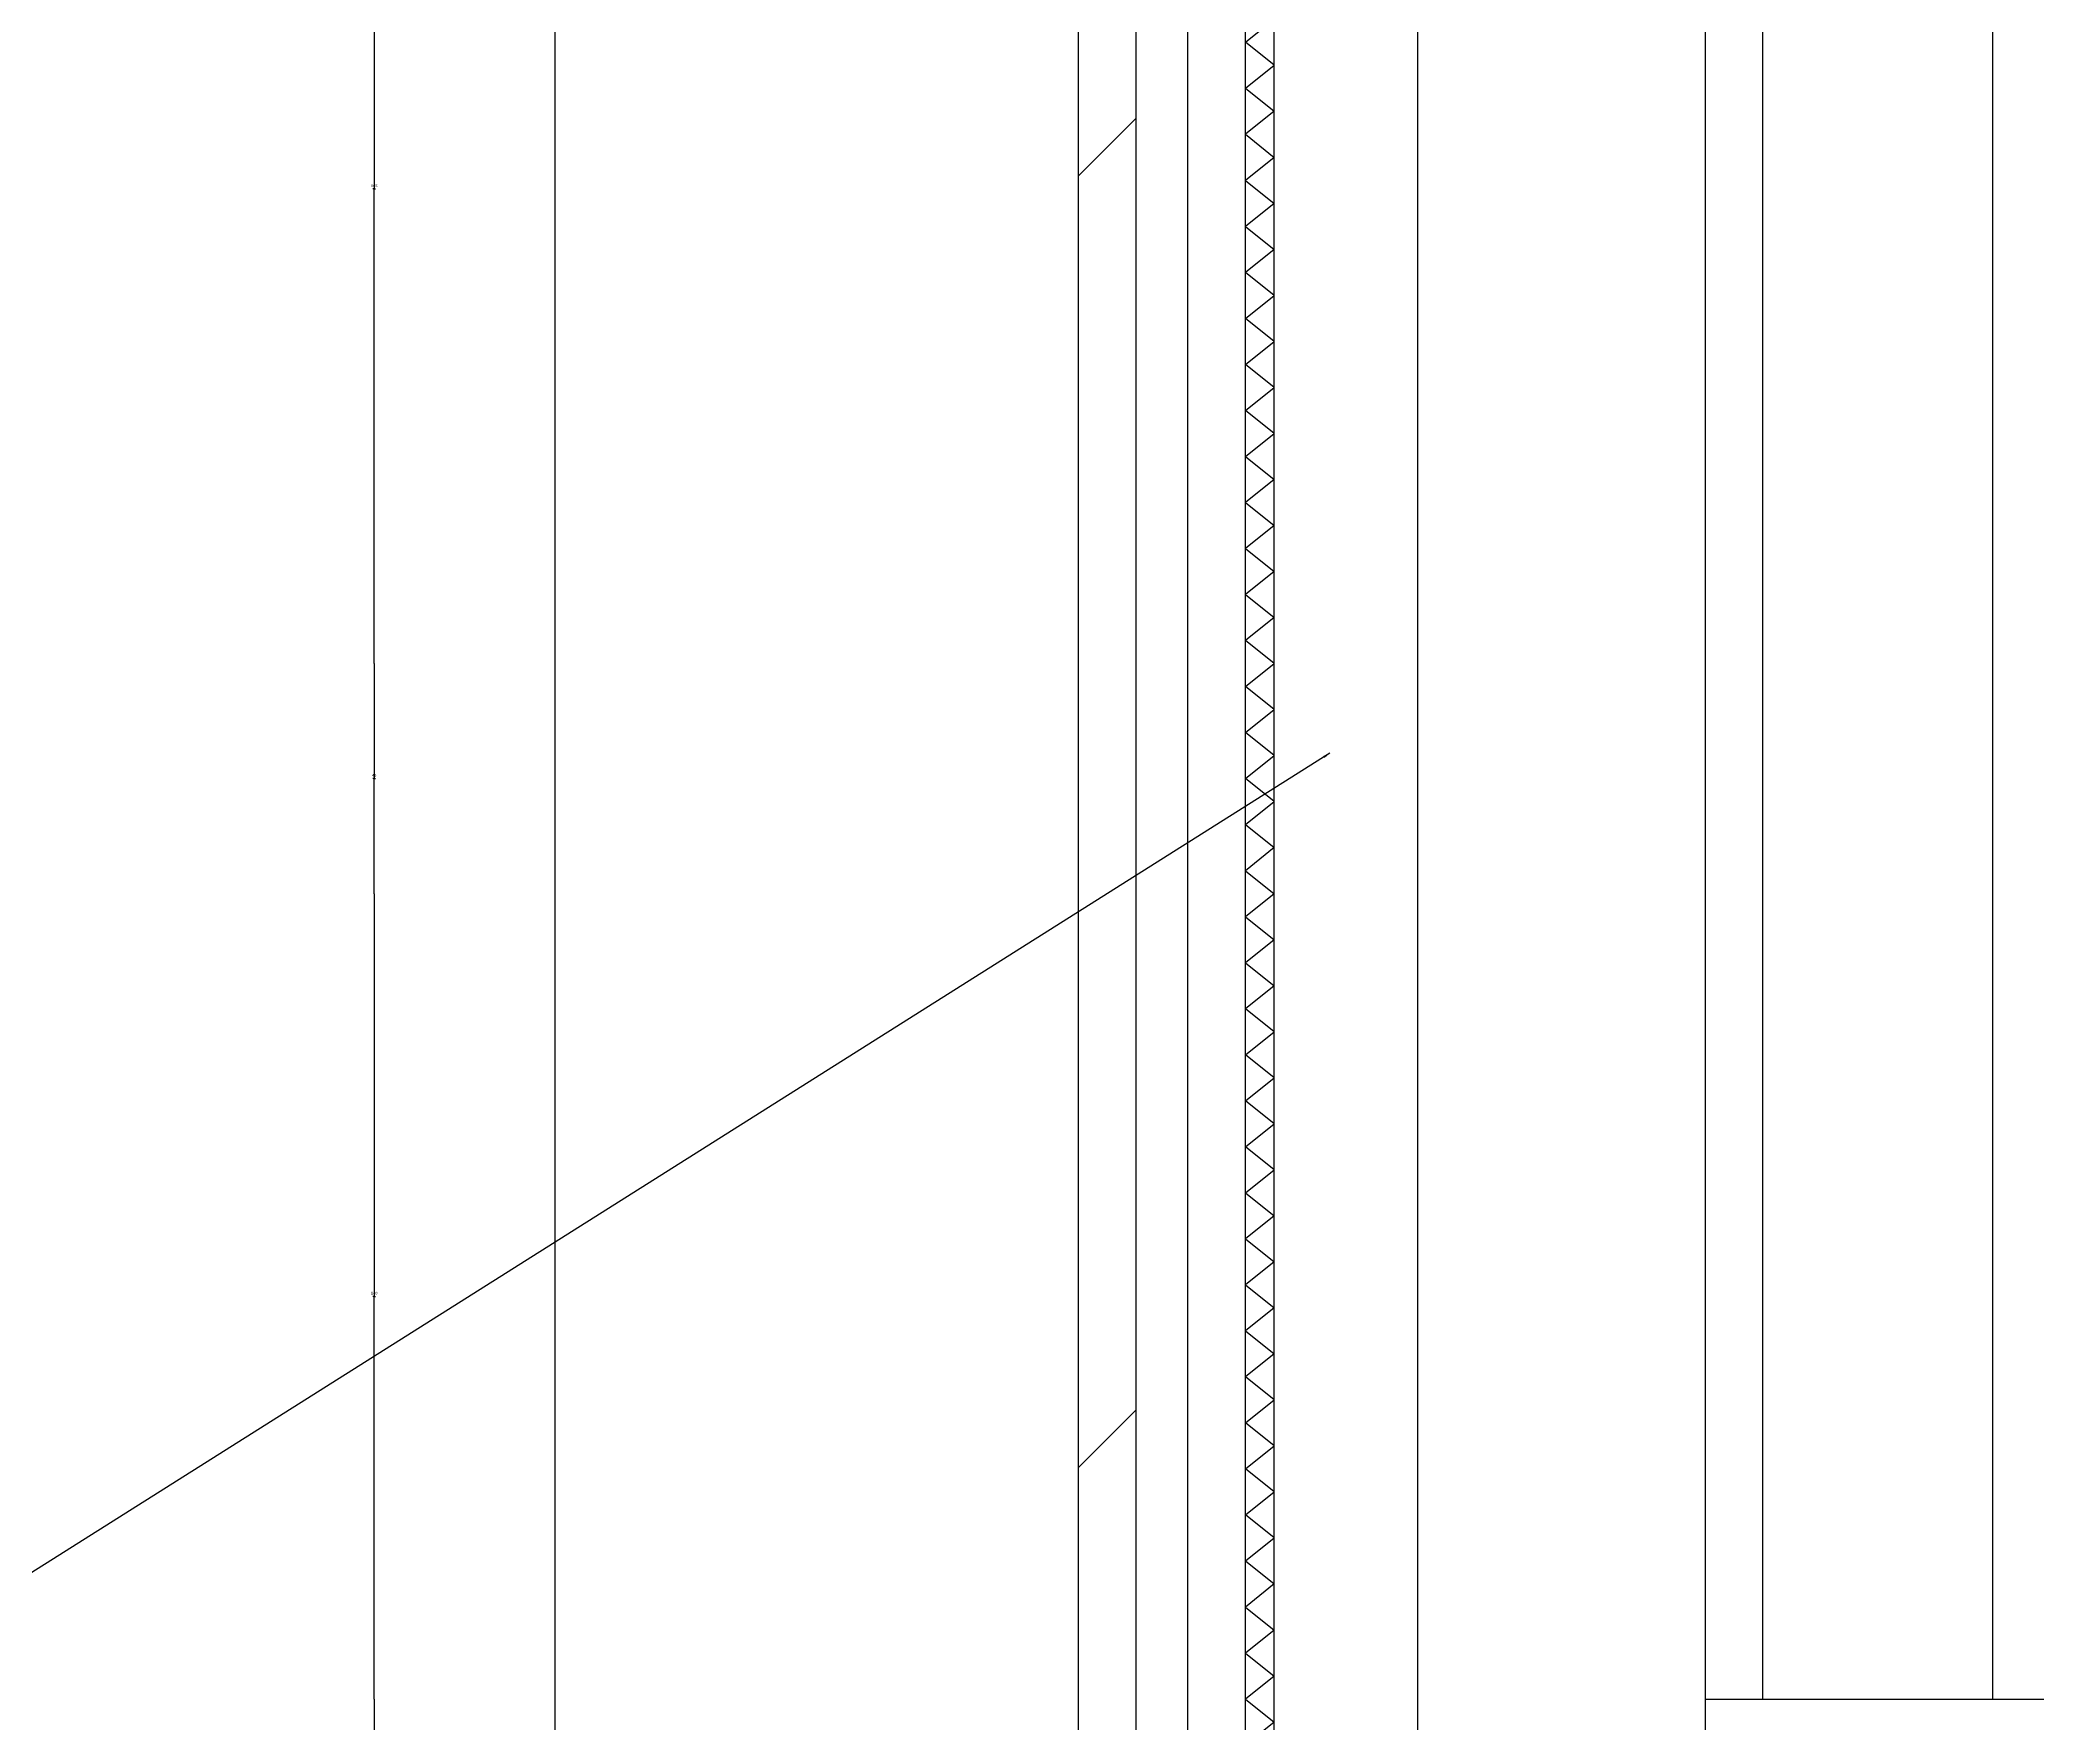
# Model space of a CAD drawing. Header units: metres. Extents: x 53 to 5323, y 88 to 7028.
# Drawn here: x 3515 to 4209, y 2441 to 3026 of the extents above; entities that cross this region are included whole.
import ezdxf

# ---------------------------------------------------------------- set-up
doc = ezdxf.new("R2010")
doc.units = ezdxf.units.M
for name, color, linetype in [('3', 3, 'Continuous'), ('4', 4, 'Continuous'), ('7', 7, 'Continuous'), ('BH', 3, 'Continuous'), ('DIM', 3, 'Continuous')]:
    doc.layers.add(name, color=color, linetype=linetype)
doc.dimstyles.get("Standard").update_dxf_attribs({"dimtxt": 2.5, "dimasz": 2.5, "dimexe": 1.25, "dimexo": 0.625, "dimtad": 1, "dimcen": 2.5, "dimazin": 3, "dimtfac": 1, "dimtmove": 0, "dimatfit": 3})

# ---------------------------------------------------------------- blocks, each defined once
blk = doc.blocks.new('BH2')
at = {"layer": 'BH'}
blk.add_lwpolyline([(0, 32), (5, 28), (0, 24), (5, 20), (0, 16), (5, 12), (0, 8), (5, 4), (0, 0)], dxfattribs=at)
blk = doc.blocks.new('*D52')
for p, q in [((3631.5, 2728.89), (3631.5, 2588.89)), ((3631.25, 2588.89), (3631, 2588.89)), ((3631.5, 2448.89), (3631.5, 2588.89)), ((3631.5, 2588.89), (3631.5, 2588.89)), ((3631.75, 2588.89), (3632, 2588.89))]:
    blk.add_line(p, q)
at = {"layer": 'Defpoints'}
for p in [(3631.5, 2728.89), (3631.5, 2588.89), (3631.5, 2448.89)]:
    blk.add_point(p, dxfattribs=at)
at = {"layer": 'DIM', "insert": (3631.5, 2590.015), "char_height": 1, "attachment_point": 5}
blk.add_mtext('140', dxfattribs=at)
blk = doc.blocks.new('*D53')
for p, q in [((3631.5, 2448.89), (3631.5, 2408.89)), ((3631.25, 2408.89), (3631, 2408.89)), ((3631.5, 2368.89), (3631.5, 2408.89)), ((3631.5, 2408.89), (3631.5, 2408.89)), ((3631.75, 2408.89), (3632, 2408.89))]:
    blk.add_line(p, q)
at = {"layer": 'Defpoints'}
for p in [(3631.5, 2448.89), (3631.5, 2408.89), (3631.5, 2368.89)]:
    blk.add_point(p, dxfattribs=at)
at = {"layer": 'DIM', "insert": (3631.5, 2410.015), "char_height": 1, "attachment_point": 5}
blk.add_mtext('40', dxfattribs=at)
blk = doc.blocks.new('*D54')
for p, q in [((3631.5, 2808.89), (3631.5, 2768.89)), ((3631.25, 2768.89), (3631, 2768.89)), ((3631.5, 2728.89), (3631.5, 2768.89)), ((3631.5, 2768.89), (3631.5, 2768.89)), ((3631.75, 2768.89), (3632, 2768.89))]:
    blk.add_line(p, q)
at = {"layer": 'Defpoints'}
for p in [(3631.5, 2808.89), (3631.5, 2768.89), (3631.5, 2728.89)]:
    blk.add_point(p, dxfattribs=at)
at = {"layer": 'DIM', "insert": (3631.5, 2770.015), "char_height": 1, "attachment_point": 5}
blk.add_mtext('40', dxfattribs=at)
blk = doc.blocks.new('*D58')
for p, q in [((3631.5, 3138.89), (3631.5, 2973.89)), ((3631.25, 2973.89), (3631, 2973.89)), ((3631.5, 2808.89), (3631.5, 2973.89)), ((3631.5, 2973.89), (3631.5, 2973.89)), ((3631.75, 2973.89), (3632, 2973.89))]:
    blk.add_line(p, q)
at = {"layer": 'Defpoints'}
for p in [(3631.5, 3138.89), (3631.5, 2973.89), (3631.5, 2808.89)]:
    blk.add_point(p, dxfattribs=at)
at = {"layer": 'DIM', "insert": (3631.5, 2975.015), "char_height": 1, "attachment_point": 5}
blk.add_mtext('165', dxfattribs=at)

msp = doc.modelspace()

# ---------------------------------------------------------------- hatches: boundary and pattern name
at = {"layer": 'BH'}
h = msp.add_hatch(dxfattribs=at)
h.set_pattern_fill('ANSI32', scale=50)
h.paths.add_polyline_path([(3896.48, 3490.64), (3876.48, 3487.99), (3876.48, 2008.89), (3896.48, 2008.89)])

# ---------------------------------------------------------------- linework, layer by layer
at = {"layer": '3'}
msp.add_line((3934.48, 2048.89), (3934.48, 2795.67), dxfattribs=at)
at = {"layer": '4'}
for p, q in [((4094.48, 2008.89), (4094.48, 3516.89)), ((3994.48, 2048.89), (3994.48, 3503.63)), ((3914.48, 2048.89), (3914.48, 3493.02)), ((3876.48, 2008.89), (3876.48, 3487.99)), ((3896.48, 2008.89), (3896.48, 3490.64)), ((4094.48, 2448.89), (4264.48, 2448.89))]:
    msp.add_line(p, q, dxfattribs=at)
at = {"layer": '7'}
for p, q in [((4194.48, 2448.89), (4194.48, 3530.14)), ((4114.48, 2448.89), (4114.48, 3519.54)), ((3934.48, 2048.89), (3934.48, 3495.68)), ((3944.48, 2048.89), (3944.48, 3497))]:
    msp.add_line(p, q, dxfattribs=at)
at = {"layer": 'DIM'}
msp.add_line((3694.48, 1627.1), (3694.48, 3463.86), dxfattribs=at)

# ---------------------------------------------------------------- block references
at = {"layer": '3', "xscale": -2, "yscale": 2, "zscale": 2, "rotation": 180}
for p in [(3934.48, 3072.89), (3934.48, 2944.89), (3934.48, 2816.89), (3934.48, 2688.89), (3934.48, 2560.89)]:
    msp.add_blockref('BH2', p, dxfattribs=at)
at = {"layer": '3', "xscale": 2, "yscale": 2, "zscale": 2}
for p in [(3934.48, 2944.89), (3934.48, 2816.89), (3934.48, 2688.89), (3934.48, 2560.89), (3934.48, 2432.89)]:
    msp.add_blockref('BH2', p, dxfattribs=at)

# ---------------------------------------------------------------- dimensions: what is measured, and where the dimension line sits
at = {"layer": 'DIM'}
for base, p1, p2, text, picture, middle in [((3631.5, 2973.89), (3631.5, 3138.89), (3631.5, 2808.89), '165', '*D58', (3631.5, 2975.015)), ((3631.5, 2768.89), (3631.5, 2808.89), (3631.5, 2728.89), '40', '*D54', (3631.5, 2770.015)), ((3631.5, 2588.89), (3631.5, 2728.89), (3631.5, 2448.89), '140', '*D52', (3631.5, 2590.015)), ((3631.5, 2408.89), (3631.5, 2448.89), (3631.5, 2368.89), '40', '*D53', (3631.5, 2410.015))]:
    dim = msp.add_linear_dim(base=base, p1=p1, p2=p2, text=text, dimstyle='Standard', dxfattribs=at)
    dim.commit()
    dim.dimension.update_dxf_attribs({"geometry": picture, "text_midpoint": middle})

# ---------------------------------------------------------------- leaders
msp.add_leader([(3963.91, 2777.75), (3269.57, 2339.79)], dimstyle='Standard', dxfattribs=at)

doc.saveas('drawing.dxf')
